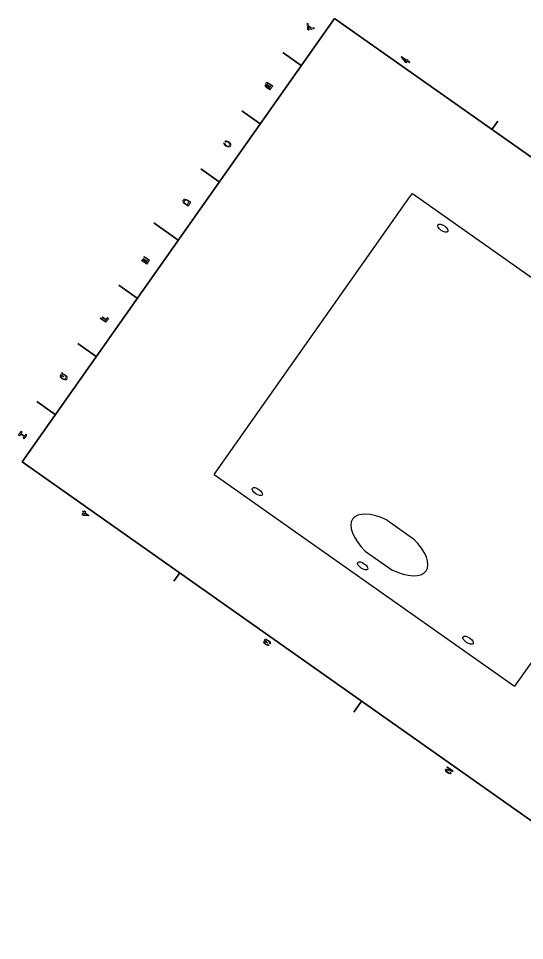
# Model space of a CAD drawing. Extents: x -102847 to 46781, y 197 to 139301.
# Drawn here: x -98795 to -27067, y 4690 to 135283 of the extents above; entities that cross this region are included whole.
import ezdxf

# ---------------------------------------------------------------- set-up
doc = ezdxf.new("R2010")
doc.units = 0

# ---------------------------------------------------------------- blocks, each defined once
blk = doc.blocks.new('Eletronics Cover 2 Upper')
at = {"color": 7, "lineweight": 35, "ltscale": 0.25}
for p, q in [((210, 287), (210, 297)), ((10, 148.5), (0, 148.5))]:
    blk.add_line(p, q, dxfattribs=at)
at = {"color": 7, "lineweight": 35, "ltscale": 0.1875}
for p, q in [((52.5, 287), (52.5, 294.5)), ((105, 287), (105, 294.5)), ((157.5, 287), (157.5, 294.5)), ((262.5, 287), (262.5, 294.5)), ((315, 287), (315, 294.5)), ((367.5, 287), (367.5, 294.5)), ((10, 222.699997), (2.5, 222.699997)), ((410, 222.699997), (417.5, 222.699997))]:
    blk.add_line(p, q, dxfattribs=at)
at = {"color": 7, "lineweight": 35}
for p, q in [((410, 287), (10, 287)), ((10, 287), (10, 10)), ((410, 10), (410, 287))]:
    blk.add_line(p, q, dxfattribs=at)
for p, q in [((83.953186, 232.168518), (83.953186, 109.668518)), ((83.953186, 232.168518), (334.703186, 232.168518)), ((337.703186, 232.168518), (337.703186, 109.668518)), ((337.703186, 109.668518), (83.953186, 109.668518))]:
    blk.add_line(p, q)
at = {"ltscale": 0.025}
blk.add_line((334.703186, 232.168518), (335.703186, 232.168518), dxfattribs=at)
at = {"ltscale": 0.05}
blk.add_line((335.703186, 232.168518), (337.703186, 232.168518), dxfattribs=at)
at = {"ltscale": 0.269258}
for p, q in [((101.953186, 176.30368), (101.953186, 165.533356)), ((129.953186, 176.30368), (129.953186, 165.533356))]:
    blk.add_line(p, q, dxfattribs=at)
at = {"color": 7, "lineweight": 13}
for points in [[(28.083214, 290.829987), (28.083214, 291.299011), (26.439121, 291.299011), (26.439121, 292.701019), (28.083214, 292.701019), (28.083214, 293.164978), (24.583214, 293.164978), (24.583214, 292.701019), (26.010447, 292.701019), (26.010447, 291.299011), (24.583214, 291.299011), (24.583214, 290.829987)], [(80.114197, 292.922913), (80.583214, 293.008667), (80.583214, 293.260803), (78.692001, 293.260803), (78.692001, 291.984863), (79.120674, 291.984863), (79.120674, 292.771606), (79.15094, 292.771606), (79.614914, 292.71109), (79.957855, 292.549713), (80.174713, 292.302612), (80.245316, 291.994965), (80.154541, 291.652039), (79.882202, 291.384735), (79.433357, 291.213257), (78.818085, 291.15274), (78.207855, 291.208221), (77.759003, 291.3797), (77.486671, 291.652039), (77.390854, 292.020172), (77.441284, 292.272339), (77.582497, 292.479126), (77.819527, 292.630402), (78.137245, 292.716156), (78.137245, 293.215424), (77.653099, 293.08429), (77.289986, 292.837189), (77.068085, 292.489197), (76.987396, 292.050446), (77.113472, 291.475525), (77.481628, 291.041779), (78.0616, 290.764404), (78.833214, 290.668579), (79.609871, 290.764404), (80.189842, 291.041779), (80.557999, 291.450287), (80.679039, 291.964691), (80.638687, 292.252167), (80.537827, 292.509369), (80.361313, 292.731262)], [(133.083206, 290.966156), (133.083206, 291.43515), (131.474411, 291.43515), (131.474411, 292.907776), (131.055832, 292.907776), (131.055832, 291.43515), (130.006836, 291.43515), (130.006836, 293.245697), (129.583206, 293.245697), (129.583206, 290.966156)], [(185.583206, 290.940918), (185.583206, 293.159943), (185.159576, 293.159943), (185.159576, 291.404907), (183.974411, 291.404907), (183.974411, 292.968292), (183.555832, 292.968292), (183.555832, 291.404907), (182.506836, 291.404907), (182.506836, 293.119598), (182.083206, 293.119598), (182.083206, 290.940918)], [(234.583206, 291.994965), (234.583206, 290.829987), (238.083206, 290.829987), (238.083206, 291.994965), (237.97226, 292.544678), (237.634354, 292.953186), (237.084641, 293.205353), (236.333206, 293.296112), (235.566635, 293.215424), (235.264038, 293.114563), (235.021973, 292.973358), (234.694153, 292.56485), (234.613464, 292.297546)], [(235.001801, 291.959656), (235.077438, 292.342957), (235.309433, 292.605194), (235.722977, 292.761536), (236.333206, 292.811951), (236.923264, 292.7565), (237.336807, 292.600159), (237.583923, 292.332855), (237.664612, 291.959656), (237.664612, 291.299011), (235.001801, 291.299011)], [(289.282074, 292.817017), (289.705688, 292.716156), (290.008301, 292.549713), (290.194885, 292.317719), (290.255402, 292.04541), (290.164642, 291.71759), (289.892303, 291.460388), (289.448486, 291.28891), (288.833221, 291.233429), (288.222992, 291.28891), (287.774139, 291.455353), (287.501801, 291.712555), (287.405975, 292.04541), (287.456421, 292.287476), (287.597626, 292.494232), (287.824585, 292.65564), (288.137268, 292.766571), (288.137268, 293.245697), (287.658142, 293.094391), (287.295044, 292.832153), (287.068085, 292.47406), (286.987396, 292.04541), (287.113495, 291.510803), (287.466492, 291.102325), (288.046478, 290.840057), (288.833221, 290.749298), (289.619965, 290.840057), (290.199951, 291.102325), (290.558014, 291.510803), (290.679047, 292.04541), (290.583221, 292.514404), (290.315918, 292.89267), (289.877167, 293.159943), (289.282074, 293.301147)], [(341.192017, 292.630402), (340.899506, 292.983429), (340.70282, 293.074219), (340.460754, 293.104462), (340.082489, 293.03891), (339.810181, 292.842224), (339.643738, 292.524506), (339.583221, 292.080688), (339.583221, 290.835022), (343.083221, 290.835022), (343.083221, 292.151306), (343.012604, 292.620331), (342.805847, 292.968292), (342.478027, 293.18515), (342.034241, 293.260803), (341.736694, 293.215424), (341.489563, 293.094391), (341.308014, 292.897705)], [(341.035675, 291.984863), (341.035675, 291.299011), (340.001801, 291.299011), (340.001801, 292.025208), (340.032074, 292.297546), (340.122833, 292.489197), (340.279175, 292.605194), (340.511169, 292.645538), (340.743164, 292.600159), (340.904541, 292.479126), (341.005402, 292.272339)], [(342.664642, 292.095825), (342.664642, 291.299011), (341.45929, 291.299011), (341.45929, 292.050446), (341.494598, 292.368164), (341.600525, 292.595093), (341.782074, 292.731262), (342.044312, 292.776672), (342.321686, 292.731262), (342.513336, 292.605194), (342.629333, 292.393372)], [(395.583221, 290.466858), (395.583221, 290.930847), (394.554413, 291.299011), (394.554413, 292.695984), (395.583221, 293.064117), (395.583221, 293.538177), (392.078186, 292.257202), (392.078186, 291.742798)], [(394.125732, 291.460388), (392.582489, 292), (394.125732, 292.539642)], [(415.277374, 257.966766), (415.731262, 257.966766), (415.731262, 258.834198), (416.23056, 258.834198), (416.23056, 259.237671), (415.731262, 259.237671), (415.731262, 261.391113), (415.272339, 261.391113), (413.739197, 259.278015), (413.739197, 258.834198), (415.277374, 258.834198)], [(6.833213, 260.077362), (6.833213, 260.53125), (5.965778, 260.53125), (5.965778, 261.030548), (5.56232, 261.030548), (5.56232, 260.53125), (3.408862, 260.53125), (3.408862, 260.072327), (5.521974, 258.539185), (5.965778, 258.539185), (5.965778, 260.077362)], [(5.56232, 258.96283), (3.993876, 260.077362), (5.56232, 260.077362)], [(414.162842, 259.237671), (415.277374, 260.806091), (415.277374, 259.237671)], [(5.73379, 184.329117), (5.769093, 184.329117), (6.253242, 184.409805), (6.616354, 184.646835), (6.848343, 185.020035), (6.934078, 185.514282), (6.848343, 186.038773), (6.626441, 186.432144), (6.273415, 186.684311), (5.819525, 186.775085), (5.521974, 186.734741), (5.279899, 186.623795), (5.0933, 186.44223), (4.957133, 186.20015), (4.684798, 186.527969), (4.251081, 186.643967), (3.857709, 186.568314), (3.560158, 186.351456), (3.373559, 185.998428), (3.307997, 185.514282), (3.388689, 185.060394), (3.610591, 184.712402), (3.963617, 184.485458), (4.432637, 184.409805), (4.46794, 184.409805), (4.46794, 184.858658), (4.145173, 184.899002), (3.913184, 185.030121), (3.771974, 185.241943), (3.721542, 185.53949), (3.761888, 185.801743), (3.867795, 185.993378), (4.039265, 186.109375), (4.271254, 186.15477), (4.518372, 186.109375), (4.684798, 185.988342), (4.785663, 185.77652), (4.815922, 185.489059), (4.810879, 185.292374), (5.209294, 185.292374), (5.199208, 185.53949), (5.244596, 185.857224), (5.365634, 186.094254), (5.56232, 186.235458), (5.819525, 186.285889), (6.112032, 186.230423), (6.328891, 186.084167), (6.465058, 185.852173), (6.510447, 185.54454), (6.460014, 185.226807), (6.308718, 184.994827), (6.066643, 184.848572), (5.73379, 184.793091)], [(6.833213, 110.169449), (6.833213, 112.575073), (6.399496, 112.575073), (6.399496, 110.673775), (6.162464, 110.779686), (5.965778, 110.961243), (5.607709, 111.521034), (5.456412, 111.818588), (5.239553, 112.151443), (4.987392, 112.388474), (4.689842, 112.524643), (4.351945, 112.575073), (3.928314, 112.489334), (3.595461, 112.252304), (3.383646, 111.889191), (3.307997, 111.420174), (3.393732, 110.93602), (3.630764, 110.567871), (4.009006, 110.330833), (4.508286, 110.250145), (4.578891, 110.250145), (4.578891, 110.709076), (4.538545, 110.709076), (4.195605, 110.754463), (3.943444, 110.890633), (3.782061, 111.107491), (3.726585, 111.394958), (3.777017, 111.687462), (3.903098, 111.90432), (4.099784, 112.045532), (4.346902, 112.095963), (4.578891, 112.060661), (4.775577, 111.964844), (4.947046, 111.803459), (5.098343, 111.581558), (5.259727, 111.284004), (5.572406, 110.789772), (5.90526, 110.441788), (6.308718, 110.235016), (6.818084, 110.169449)]]:
    blk.add_lwpolyline(points, close=True, dxfattribs=at)
for centre in [(91.953186, 217.168518), (329.703186, 217.168518), (91.953186, 174.168518), (91.953186, 131.168518)]:
    blk.add_circle(centre, 2)
for centre, start, end in [((115.953186, 170.918503), 21.039515, 158.960482), ((115.953186, 170.918533), 201.039518, 338.960475)]:
    blk.add_arc(centre, 15.000001, start, end)

msp = doc.modelspace()

# ---------------------------------------------------------------- block references
at = {"xscale": 191.9987919355817, "yscale": 424.9905550316047, "zscale": 191.9987919355817, "rotation": 54.82461164943881}
msp.add_blockref('Eletronics Cover 2 Upper', (326.41, 672.259), dxfattribs=at)

doc.saveas('drawing.dxf')
